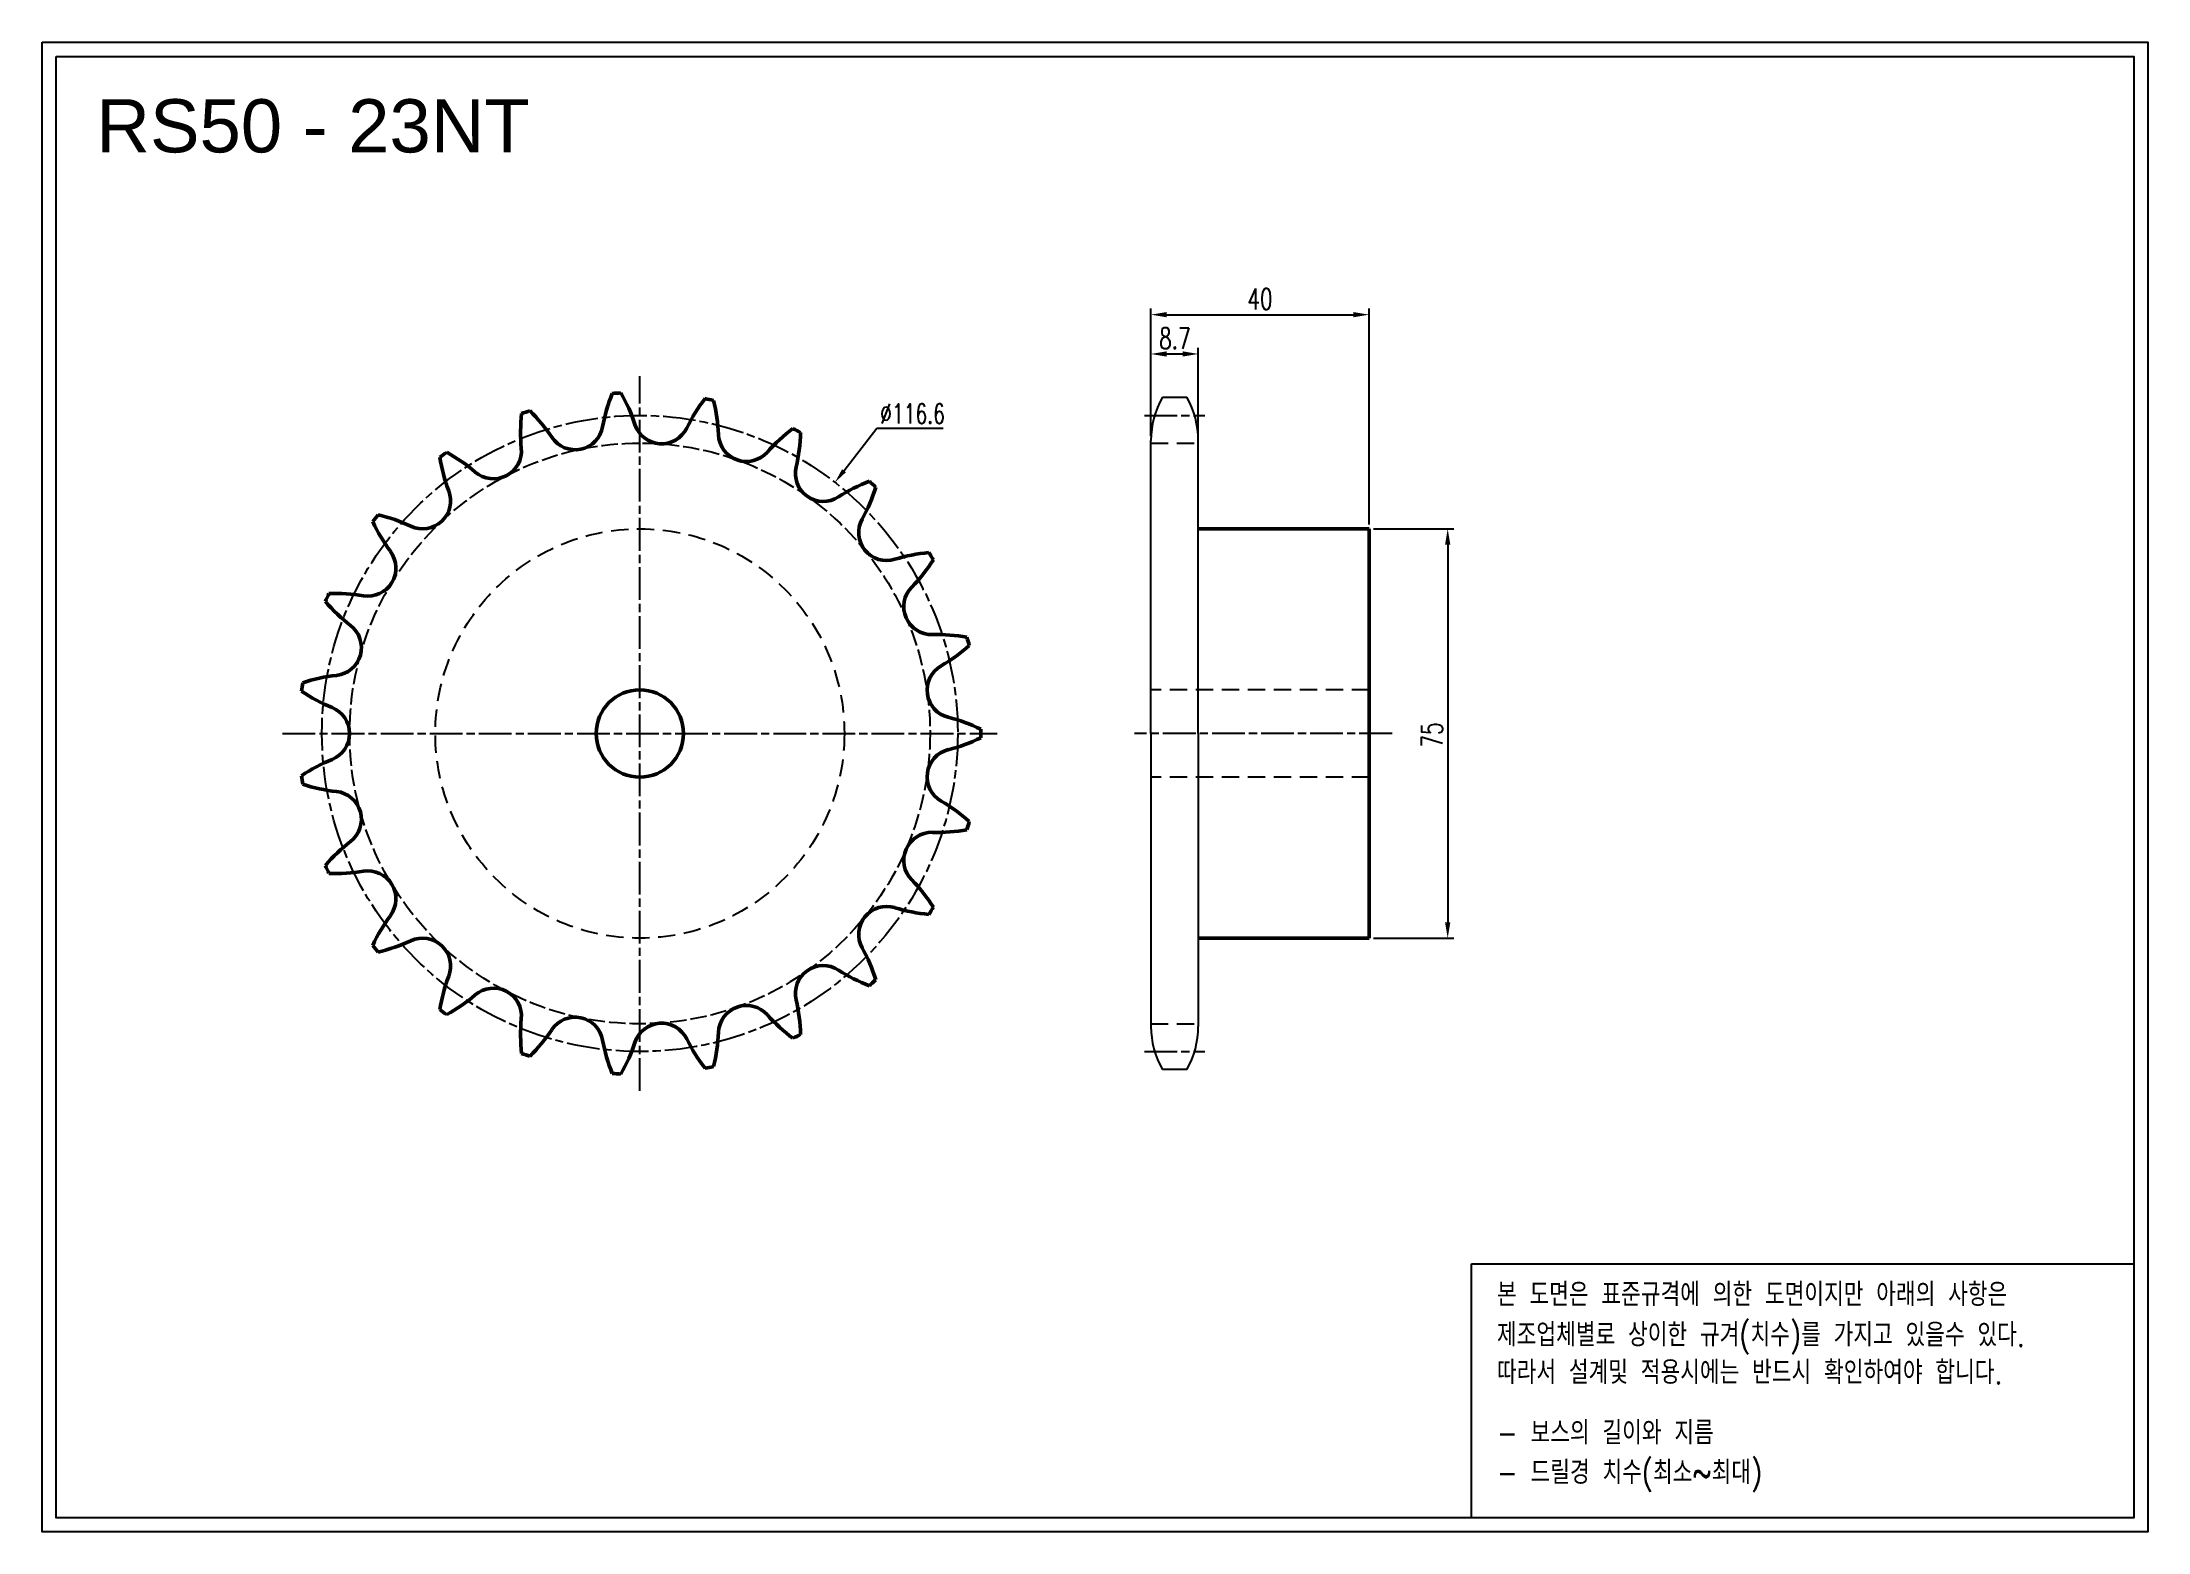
# Model space of a CAD drawing. Header units: millimetres. Extents: x 1603 to 1989, y 549 to 822.
import ezdxf

# ---------------------------------------------------------------- set-up
doc = ezdxf.new("R2010")
doc.units = ezdxf.units.MM
for name, pattern in [('AM_ISO02W050', [7.5, 6, -1.5]), ('AM_ISO02W050x2', [3.75, 3, -0.75]), ('AM_ISO08W050', [18, 12, -1.5, 3, -1.5]), ('AM_ISO08W050x2', [9, 6, -0.75, 1.5, -0.75]), ('HIDDEN', [9.525, 6.35, -3.175])]:
    doc.linetypes.add(name, pattern=pattern)
for name, color, linetype, lineweight in [('1', 7, 'Continuous', 50), ('2', 6, 'AM_ISO02W050', 25), ('22', 30, 'AM_ISO08W050', 25), ('VIS', 7, 'Continuous', 50)]:
    doc.layers.add(name, color=color, linetype=linetype, lineweight=lineweight)
doc.layers.add('HL', color=2, linetype='HIDDEN')
doc.layers.add('S-DIM', color=7, linetype='Continuous')
doc.styles.add('HAN', font='ROMANS.shx', dxfattribs={"width": 0.7, "bigfont": 'whgtxt.shx'})
doc.styles.add('HSG', font='SIMPLEX.shx', dxfattribs={"width": 0.7, "bigfont": 'HSG.shx'})
doc.styles.get("Standard").update_dxf_attribs({"font": 'arial.ttf'})
doc.dimstyles.new('APP4', dxfattribs={"dimscale": 1.6, "dimtxt": 2.4, "dimasz": 1.8, "dimexe": 0.7, "dimexo": 0.5, "dimgap": 0.6, "dimtad": 1, "dimtoh": 1, "dimdec": 1, "dimrnd": 0.01, "dimzin": 9, "dimdsep": 46, "dimtxsty": 'HSG', "dimcen": 0, "dimclrd": 1, "dimclre": 1, "dimclrt": 256, "dimazin": 2, "dimtp": 1, "dimtm": 1, "dimtfac": 0.5, "dimtdec": 1, "dimtofl": 0, "dimtmove": 0, "dimatfit": 3, "dimfxl": 0, "dimtvp": 1, "dimtolj": 2, "dimlwd": -1, "dimlwe": -1, "dimarcsym": 0})
doc.dimstyles.new('APP6', dxfattribs={"dimscale": 1.5, "dimtxt": 2.4, "dimasz": 1.8, "dimexe": 0.7, "dimexo": 0.5, "dimgap": 0.6, "dimtad": 1, "dimtoh": 1, "dimdec": 1, "dimrnd": 0.01, "dimzin": 9, "dimdsep": 46, "dimtxsty": 'HSG', "dimcen": 0, "dimclrd": 1, "dimclre": 1, "dimclrt": 256, "dimazin": 2, "dimtp": 1, "dimtm": 1, "dimtfac": 0.5, "dimtdec": 1, "dimtofl": 0, "dimtmove": 0, "dimatfit": 3, "dimfxl": 0, "dimtvp": 1, "dimtolj": 2, "dimlwd": -1, "dimlwe": -1, "dimarcsym": 0})

# ---------------------------------------------------------------- blocks, each defined once
blk = doc.blocks.new('*D1')
at = {"layer": 'Defpoints', "color": 0, "transparency": 16777216}
for p in [(1748.46, 741.18), (1676.9, 649.14)]:
    blk.add_point(p, dxfattribs=at)
at = {"layer": 'S-DIM', "color": 1, "transparency": 16777216}
for p, q in [((1756.14, 751.06), (1750.12, 743.31)), ((1768.32, 751.06), (1756.14, 751.06))]:
    blk.add_line(p, q, dxfattribs=at)
blk.add_solid([(1749.76, 743.59), (1750.47, 743.04), (1748.46, 741.18)], dxfattribs=at)
at = {"layer": 'S-DIM', "transparency": 16777216, "insert": (1762.68, 753.76), "char_height": 3.6, "attachment_point": 5, "style": 'HSG'}
blk.add_mtext('\\A2;∅116.6', dxfattribs=at)
blk = doc.blocks.new('*D2')
at = {"layer": 'Defpoints', "color": 0, "transparency": 16777216}
for p in [(1815.08, 764.71), (1806.38, 748.83), (1815.08, 748.83)]:
    blk.add_point(p, dxfattribs=at)
at = {"layer": 'S-DIM', "color": 1, "transparency": 16777216}
for p, q in [((1806.38, 749.63), (1806.38, 765.83)), ((1809.26, 764.71), (1812.2, 764.71)), ((1815.08, 749.63), (1815.08, 765.83))]:
    blk.add_line(p, q, dxfattribs=at)
for points in [[(1809.26, 765.19), (1809.26, 764.23), (1806.38, 764.71)], [(1812.2, 765.19), (1812.2, 764.23), (1815.08, 764.71)]]:
    blk.add_solid(points, dxfattribs=at)
at = {"layer": 'S-DIM', "transparency": 16777216, "insert": (1810.78, 767.59), "char_height": 3.84, "attachment_point": 5, "style": 'HSG'}
blk.add_mtext('\\A2;8.7', dxfattribs=at)
blk = doc.blocks.new('*D3')
at = {"layer": 'Defpoints', "color": 0, "transparency": 16777216}
for p in [(1846.38, 771.91), (1806.38, 748.83), (1846.38, 732.66)]:
    blk.add_point(p, dxfattribs=at)
at = {"layer": 'S-DIM', "color": 1, "transparency": 16777216}
for p, q in [((1806.38, 749.63), (1806.38, 773.03)), ((1846.38, 733.46), (1846.38, 773.03)), ((1809.26, 771.91), (1843.5, 771.91))]:
    blk.add_line(p, q, dxfattribs=at)
for points in [[(1809.26, 772.39), (1809.26, 771.43), (1806.38, 771.91)], [(1843.5, 772.39), (1843.5, 771.43), (1846.38, 771.91)]]:
    blk.add_solid(points, dxfattribs=at)
at = {"layer": 'S-DIM', "transparency": 16777216, "insert": (1826.38, 774.79), "char_height": 3.84, "attachment_point": 5, "style": 'HSG'}
blk.add_mtext('\\A2;40', dxfattribs=at)
blk = doc.blocks.new('*D4')
at = {"layer": 'Defpoints', "color": 0, "transparency": 16777216}
for p in [(1846.38, 732.66), (1846.38, 657.66), (1860.8, 657.66)]:
    blk.add_point(p, dxfattribs=at)
at = {"layer": 'S-DIM', "color": 1, "transparency": 16777216}
for p, q in [((1847.18, 732.66), (1861.92, 732.66)), ((1860.8, 729.78), (1860.8, 660.54)), ((1847.18, 657.66), (1861.92, 657.66))]:
    blk.add_line(p, q, dxfattribs=at)
for points in [[(1860.32, 729.78), (1861.28, 729.78), (1860.8, 732.66)], [(1860.32, 660.54), (1861.28, 660.54), (1860.8, 657.66)]]:
    blk.add_solid(points, dxfattribs=at)
at = {"layer": 'S-DIM', "transparency": 16777216, "insert": (1857.92, 694.89), "char_height": 3.84, "attachment_point": 5, "rotation": 90, "style": 'HSG'}
blk.add_mtext('\\A2;75', dxfattribs=at)

msp = doc.modelspace()

# ---------------------------------------------------------------- linework, layer by layer
for p, q in [((1812.96, 756.76), (1808.51, 756.76)), ((1806.38, 695.16), (1806.38, 748.83)), ((1815.08, 695.16), (1815.08, 748.83)), ((1806.38, 695.16), (1806.38, 641.49)), ((1815.08, 695.16), (1815.08, 641.49)), ((1812.96, 633.56), (1808.51, 633.56))]:
    msp.add_line(p, q)
for points in [[(1603.08, 821.85), (1989.18, 821.85), (1989.18, 548.85), (1603.08, 548.85)], [(1605.68, 819.25), (1986.58, 819.25), (1986.58, 551.45), (1605.68, 551.45)]]:
    msp.add_lwpolyline(points, close=True)
at = {"color": 6}
msp.add_lwpolyline([(1865.14, 597.98), (1986.58, 597.98), (1986.58, 551.45), (1865.14, 551.45)], close=True, dxfattribs=at)
for centre, start, end in [((1822.26, 748.83), 150, 180), ((1799.21, 748.83), 0, 30), ((1822.26, 641.49), 180, 210), ((1799.21, 641.49), 330, 0)]:
    msp.add_arc(centre, 15.87, start, end)
at = {"layer": '1'}
for centre, radius, start, end in [((1735.86, 745.97), 30.48, 157.8307, 169.7826), ((1712.68, 695.16), 62.51, 93.1916, 94.6345), ((1682.8, 742.34), 30.48, 18.0435, 29.9953), ((1721.29, 750.34), 30.48, 173.4829, 185.4348), ((1712.68, 695.16), 62.51, 108.8437, 110.2867), ((1671.18, 732.53), 30.48, 33.6957, 45.6475), ((1748.71, 737.83), 30.48, 142.1786, 154.1304), ((1712.68, 695.16), 62.51, 77.5394, 78.9823), ((1696.64, 748.65), 30.48, 2.3913, 14.3432), ((1700.81, 752.28), 5.13, 213.6957, 349.7826), ((1716.66, 753.37), 5.13, 198.0435, 334.1304), ((1732.22, 750.13), 5.13, 182.3913, 318.4783), ((1758.88, 726.53), 30.48, 126.5264, 138.4783), ((1712.68, 695.16), 62.51, 61.8872, 63.3302), ((1711.67, 750.99), 30.48, 346.7391, 358.691), ((1712.68, 695.16), 62.51, 124.4959, 125.9389), ((1706.09, 750.61), 30.48, 189.1351, 201.087), ((1662.64, 719.95), 30.48, 49.3478, 61.2997), ((1685.84, 746.96), 5.13, 229.3478, 5.4348), ((1746.33, 742.82), 5.13, 166.7391, 302.8261), ((1765.63, 712.9), 30.48, 110.8742, 122.8261), ((1712.68, 695.16), 62.51, 46.2351, 47.678), ((1672.86, 737.8), 5.13, 245, 21.087), ((1726.77, 749.2), 30.48, 331.087, 343.0388), ((1712.68, 695.16), 62.51, 140.1481, 141.591), ((1691.37, 746.78), 30.48, 204.7873, 216.7391), ((1657.81, 705.53), 30.48, 65, 76.9519), ((1757.94, 731.98), 5.13, 151.087, 287.1739), ((1662.83, 725.47), 5.13, 260.6522, 36.7391), ((1768.45, 697.96), 30.48, 95.2221, 107.1739), ((1740.82, 743.39), 30.48, 315.4348, 327.3866), ((1712.68, 695.16), 62.51, 30.5829, 32.0258), ((1712.68, 695.16), 62.51, 155.8003, 157.2432), ((1678.23, 739.11), 30.48, 220.4394, 232.3913), ((1657.05, 690.34), 30.48, 80.6522, 92.604), ((1766.2, 718.4), 5.13, 135.4348, 271.5217), ((1656.5, 710.9), 5.13, 276.3043, 52.3913), ((1767.14, 682.81), 30.48, 79.5699, 91.5217), ((1752.79, 734.01), 30.48, 299.7826, 311.7345), ((1712.68, 695.16), 62.51, 14.9307, 16.3736), ((1770.48, 703.1), 5.13, 119.7826, 255.8696), ((1712.68, 695.16), 62.51, 171.4524, 172.8954), ((1667.65, 728.19), 30.48, 236.0916, 248.0435), ((1660.41, 675.51), 30.48, 96.3043, 108.2562), ((1654.34, 695.16), 5.13, 291.9565, 68.0435), ((1761.79, 668.57), 30.48, 63.9177, 75.8696), ((1712.68, 695.16), 62.51, 359.2785, 0.7215), ((1770.48, 687.22), 5.13, 104.1304, 240.2174), ((1761.79, 721.75), 30.48, 284.1304, 296.0823), ((1667.65, 662.13), 30.48, 111.9565, 123.9084), ((1712.68, 695.16), 62.51, 187.1046, 188.5476), ((1660.41, 714.81), 30.48, 251.7438, 263.6957), ((1656.5, 679.42), 5.13, 307.6087, 83.6957), ((1752.79, 656.31), 30.48, 48.2655, 60.2174), ((1766.2, 671.92), 5.13, 88.4783, 224.5652), ((1767.14, 707.51), 30.48, 268.4783, 280.4301), ((1712.68, 695.16), 62.51, 343.6264, 345.0693), ((1678.23, 651.21), 30.48, 127.6087, 139.5606), ((1712.68, 695.16), 62.51, 202.7568, 204.1997), ((1657.05, 699.98), 30.48, 267.396, 279.3478), ((1662.83, 664.85), 5.13, 323.2609, 99.3478), ((1740.82, 646.93), 30.48, 32.6134, 44.5652), ((1691.37, 643.54), 30.48, 143.2609, 155.2127), ((1757.94, 658.34), 5.13, 72.8261, 208.913), ((1768.45, 692.36), 30.48, 252.8261, 264.7779), ((1712.68, 695.16), 62.51, 327.9742, 329.4171), ((1657.81, 684.8), 30.48, 283.0481, 295), ((1672.86, 652.52), 5.13, 338.913, 115), ((1712.68, 695.16), 62.51, 218.409, 219.8519), ((1746.33, 647.5), 5.13, 57.1739, 193.2609), ((1726.77, 641.12), 30.48, 16.9612, 28.913), ((1706.09, 639.71), 30.48, 158.913, 170.8649), ((1765.63, 677.42), 30.48, 237.1739, 249.1258), ((1712.68, 695.16), 62.51, 312.322, 313.7649), ((1662.64, 670.38), 30.48, 298.7003, 310.6522), ((1685.84, 643.36), 5.13, 354.5652, 130.6522), ((1732.22, 640.19), 5.13, 41.5217, 177.6087), ((1711.67, 639.33), 30.48, 1.309, 13.2609), ((1712.68, 695.16), 62.51, 234.0611, 235.5041), ((1721.29, 639.99), 30.48, 174.5652, 186.5171), ((1700.81, 638.04), 5.13, 10.2174, 146.3043), ((1716.66, 636.95), 5.13, 25.8696, 161.9565), ((1758.88, 663.79), 30.48, 221.5217, 233.4736), ((1671.18, 657.79), 30.48, 314.3525, 326.3043), ((1735.86, 644.35), 30.48, 190.2174, 202.1693), ((1682.8, 647.98), 30.48, 330.0047, 341.9565), ((1748.71, 652.49), 30.48, 205.8696, 217.8214), ((1696.64, 641.67), 30.48, 345.6568, 357.6087), ((1712.68, 695.16), 62.51, 296.6698, 298.1128), ((1712.68, 695.16), 62.51, 249.7133, 251.1563), ((1712.68, 695.16), 62.51, 281.0177, 282.4606), ((1712.68, 695.16), 62.51, 265.3655, 266.8084)]:
    msp.add_arc(centre, radius, start, end, dxfattribs=at)
at = {"layer": '2', "linetype": 'AM_ISO02W050x2'}
msp.add_circle((1712.68, 695.16), 53.21, dxfattribs=at)
at = {"layer": '22', "linetype": 'AM_ISO08W050x2'}
for p, q in [((1712.68, 629.65), (1712.68, 760.67)), ((1805.2, 753.45), (1816.26, 753.45)), ((1647.17, 695.16), (1778.19, 695.16)), ((1850.6, 695.16), (1803.35, 695.16)), ((1805.2, 636.87), (1816.26, 636.87))]:
    msp.add_line(p, q, dxfattribs=at)
msp.add_circle((1712.68, 695.16), 58.29, dxfattribs=at)
at = {"layer": 'HL', "ltscale": 0.5}
for p, q in [((1806.38, 748.37), (1815.08, 748.37)), ((1846.38, 703.16), (1806.38, 703.16)), ((1846.38, 687.16), (1806.38, 687.16)), ((1806.38, 641.95), (1815.08, 641.95))]:
    msp.add_line(p, q, dxfattribs=at)
msp.add_circle((1712.68, 695.16), 37.5, dxfattribs=at)
at = {"layer": 'VIS'}
for p, q in [((1846.38, 732.66), (1815.08, 732.66)), ((1846.38, 732.66), (1846.38, 657.66)), ((1846.38, 657.66), (1815.08, 657.66))]:
    msp.add_line(p, q, dxfattribs=at)
msp.add_circle((1712.68, 695.16), 8, dxfattribs=at)

# ---------------------------------------------------------------- texts
msp.add_text('RS50 - 23NT', height=9.75).set_placement((1613.03, 801.64))
at = {"color": 6, "style": 'HAN', "width": 0.8}
for s, p in [('본 도면은 표준규격에 의한 도면이지만 아래의 사항은', (1869.84, 590.22)), ('제조업체별로 상이한 규겨(치수)를 가지고 있을수 있다.', (1869.84, 582.82)), ('따라서 설계및 적용시에는 반드시 확인하여야 합니다.', (1869.84, 575.95)), ('- 보스의 길이와 지름', (1869.84, 564.88)), ('- 드릴경 치수(최소~최대)', (1869.84, 557.61))]:
    msp.add_text(s, height=4.27, dxfattribs=at).set_placement(p)

# ---------------------------------------------------------------- dimensions: what is measured, and where the dimension line sits
at = {"layer": 'S-DIM', "color": 3}
dim = msp.add_linear_dim(base=(1846.38, 771.91), p1=(1806.38, 748.83), p2=(1846.38, 732.66), dimstyle='APP4', dxfattribs=at)
dim.commit()
dim.dimension.update_dxf_attribs({"geometry": '*D3', "text_midpoint": (1826.38, 774.79)})
dim = msp.add_linear_dim(base=(1815.08, 764.71), p1=(1806.38, 748.83), p2=(1815.08, 748.83), dimstyle='APP4', dxfattribs=at)
dim.commit()
dim.dimension.update_dxf_attribs({"geometry": '*D2', "text_midpoint": (1810.78, 764.71), "dimtype": 128})
dim = msp.add_diameter_dim_2p(p1=(1676.9, 649.14), p2=(1748.46, 741.18), dimstyle='APP6', dxfattribs=at)
dim.commit()
dim.dimension.update_dxf_attribs({"geometry": '*D1', "text_midpoint": (1762.68, 751.06), "dimtype": 131})
dim = msp.add_linear_dim(base=(1860.8, 657.66), p1=(1846.38, 732.66), p2=(1846.38, 657.66), angle=90, dimstyle='APP4', dxfattribs=at)
dim.commit()
dim.dimension.update_dxf_attribs({"geometry": '*D4', "text_midpoint": (1860.8, 694.89), "dimtype": 128})

doc.saveas('drawing.dxf')
